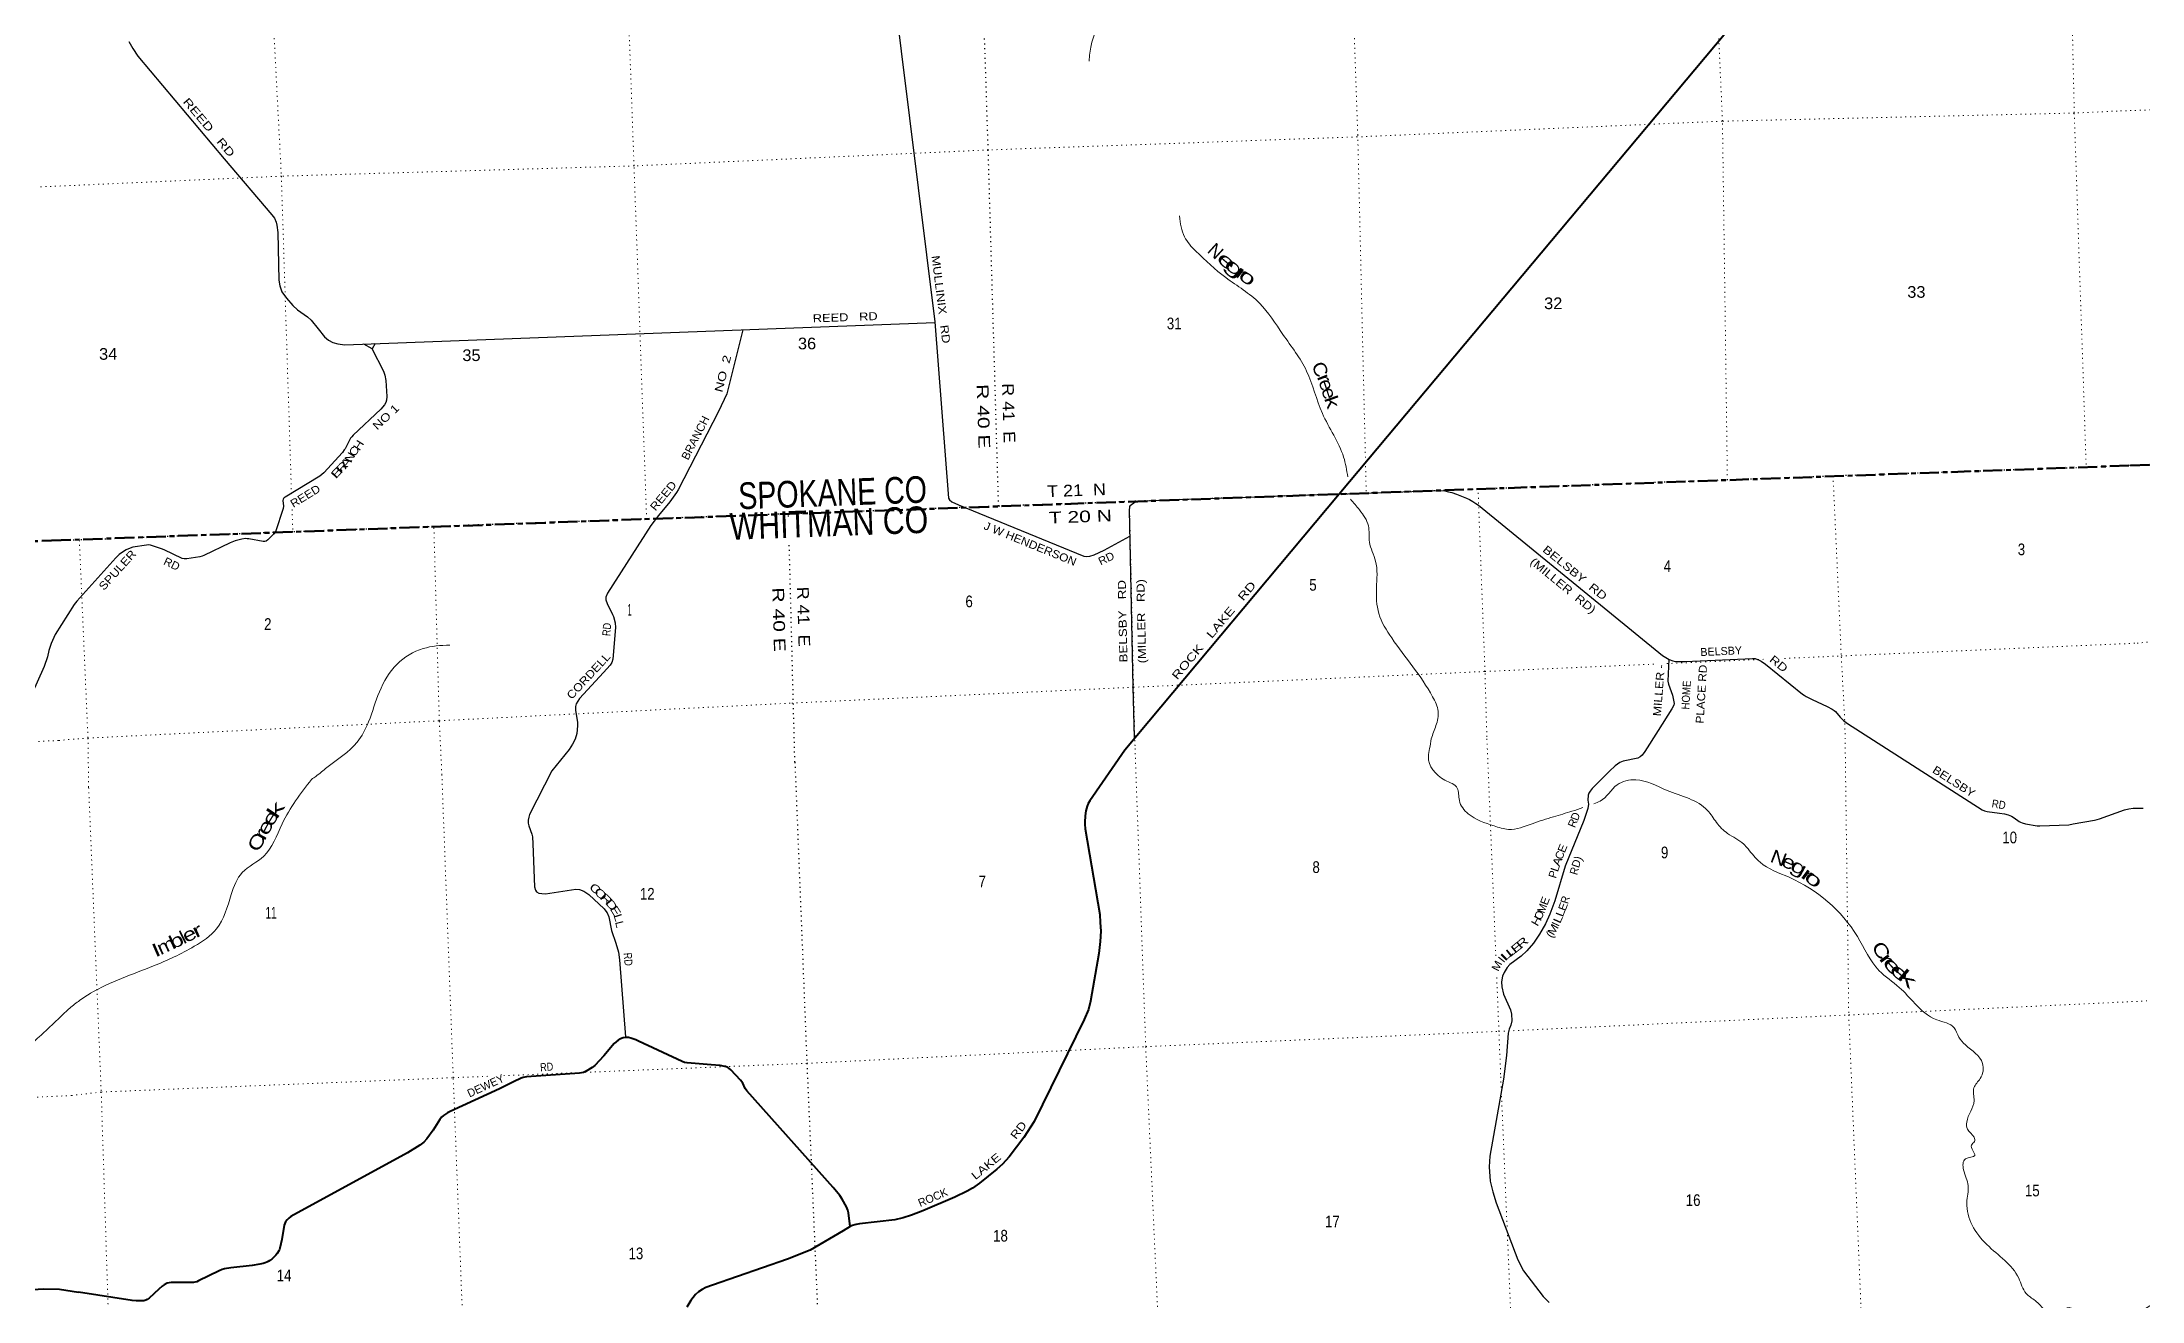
# Model space of a CAD drawing. Header units: feet. Extents: x 745759 to 1002271, y -170898 to 32007.
# Drawn here: x 810881 to 842379, y -84865 to -65991 of the extents above; entities that cross this region are included whole.
import ezdxf
from ezdxf.enums import TextEntityAlignment as Align

# ---------------------------------------------------------------- set-up
doc = ezdxf.new("R2010")
doc.units = ezdxf.units.FT
doc.header["$LTSCALE"] = 48
doc.linetypes.add('DOTTED', pattern=[1.5, 0.3, -1.2])
doc.linetypes.add('LONG_DASH_SHORT_DASH', pattern=[9.9, 6, -1.2, 1.5, -1.2])
for name, color, linetype, lineweight in [('11', 7, 'LONG_DASH_SHORT_DASH', 60), ('26', 7, 'Continuous', 40), ('29', 7, 'Continuous', 25), ('39', 7, 'Continuous', 13), ('6', 7, 'DOTTED', 25), ('7', 7, 'DOTTED', 13)]:
    doc.layers.add(name, color=color, linetype=linetype, lineweight=lineweight)
for name, color, linetype in [('12', 7, 'Continuous'), ('27', 7, 'Continuous'), ('30', 7, 'Continuous'), ('41', 7, 'Continuous')]:
    doc.layers.add(name, color=color, linetype=linetype)

msp = doc.modelspace()

# ---------------------------------------------------------------- linework, layer by layer
at = {"layer": '11'}
for p, q in [((842205.35, -72340.49), (873389, -71316.67)), ((811025.65, -73464.92), (842205.35, -72340.49))]:
    msp.add_line(p, q, dxfattribs=at)
msp.add_lwpolyline([(779839.27, -74501.08), (782151.85, -74408.95), (787525.64, -74196.95), (790455, -74091.28), (792891.88, -73997.34), (795429.92, -73917.47), (798300.07, -73840.38), (800726.66, -73791.19), (803709.78, -73721.65), (806129.06, -73640.51), (811024.84, -73464.95)], dxfattribs=at)
at = {"layer": '26'}
for points in [[(841627.72, -56794.69), (840950.71, -57582.95), (840895.22, -57656.25), (840848.61, -57731.76), (840788.68, -57831.71), (840759.82, -57889.46), (840733.18, -57967.2), (840678.58, -58132.9), (839843.06, -61303.54), (839808.69, -61402.05), (839790.93, -61450.91), (839759.86, -61502), (839657.75, -61637.48), (839579.44, -61741.52), (830338.94, -72768.47), (827123.01, -76606.12)], [(827123.01, -76606.12), (826596.68, -77367.91), (826572.42, -77408.35), (826555.35, -77447.33), (826538.73, -77518.92), (826528, -77593.8), (826521.22, -77684.76), (826522.56, -77718.47), (826527.06, -77787.39), (826744.84, -79069.12), (826753, -79190.81), (826761.08, -79320.25), (826753, -79476.65), (826734.28, -79656.3), (826608.64, -80367.98), (826577.83, -80493.28), (826510.75, -80642.86), (825762.74, -82176.93), (825608.74, -82416.22), (825389.35, -82701.8), (825285.59, -82813.71), (825200.7, -82890.56), (824941.98, -83100.9), (824838.22, -83172.36), (824758.72, -83219.55), (824574.51, -83310.93), (824090.37, -83516.18), (823923.28, -83580.9), (823795.27, -83620), (823673.15, -83646.84), (823143.09, -83706.29), (823094.58, -83717.08), (823015.75, -83740.64), (823003.28, -83748.17)], [(823003.28, -83748.17), (822978.02, -83545.14), (822968.59, -83503.34), (822946.39, -83454.17), (822881, -83337.5), (822847.71, -83285.56), (822747.28, -83165.42), (821453.16, -81715.98), (821428.42, -81681.79), (821390.69, -81602.24), (821358.78, -81553.21), (821213.5, -81402.02), (821184.53, -81377.08), (821167.01, -81364.94), (821134.67, -81350.11), (821121.87, -81348.08), (821054.49, -81335.95), (820916.49, -81322.6), (820558.63, -81294.15), (820516.85, -81288.76), (820482.84, -81275.02), (819826.27, -80968.53), (819786.2, -80951.87), (819710.39, -80926.73), (819675.36, -80917.3), (819641.41, -80916.53), (819596.53, -80920.67), (819555.43, -80934.82), (819520.4, -80955.05), (819464.09, -81003.73), (819309.54, -81188.61), (819173.43, -81333.25), (819132.39, -81364.51), (819044.07, -81422.24), (819003.65, -81441.11), (818945.02, -81452.19), (818147.29, -81506.89), (818099.42, -81516.3), (818068.5, -81524.71), (817951.12, -81578.87), (817740.47, -81685.83), (817005.35, -82024.91), (816962.23, -82046.49), (816902.48, -82083.18), (816873.3, -82108.51), (816846.35, -82143.56), (816747.62, -82304.36), (816655.01, -82432.1), (816606.5, -82483.33), (816546.6, -82529.8), (816362.58, -82645.54), (814615.38, -83596.91), (814581.26, -83621.29), (814555.66, -83648.26), (814534.1, -83676.57), (814514.68, -83726.77), (814480.5, -83942.12), (814447.85, -84075.66), (814442.46, -84091.84), (814433.37, -84113.07), (814409.12, -84152.17), (814390.25, -84176.44), (814353.87, -84214.19), (814328.27, -84237.11), (814297.28, -84258.68), (814272.68, -84274.54), (814254.16, -84284.3), (814230.24, -84292.74), (814199.92, -84302.18), (814149.06, -84313.96), (814033.37, -84334.69), (813714.43, -84368.26), (813616.13, -84384.75), (813583.8, -84392.84), (813539.05, -84411.01), (813229.83, -84565.06), (813202.46, -84576.21), (813171.47, -84584.3), (813152.61, -84586.99), (813103.97, -84589.29), (812819.71, -84588.93), (812788.11, -84591.71), (812758.47, -84599.8), (812714, -84624.07), (812684.36, -84645.64), (812632.91, -84688.68), (812488.98, -84823.61), (812456.82, -84844.36), (812436.42, -84854.63), (812409.48, -84861.37), (812344.85, -84863.89), (812292.25, -84864.06), (812231.75, -84859.28), (811428.98, -84734.63)], [(823003.28, -83748.17), (822898.75, -83811.29), (822404.53, -84103.32), (822062.28, -84240.83), (820937.26, -84627.19), (820836.49, -84664.99), (820780.95, -84694.6), (820727.05, -84729.66), (820683.93, -84770.11), (820611.17, -84859.1), (820551.88, -84958.87)], [(810664.47, -84700.42), (810902.59, -84681.77), (811141.36, -84688.11), (811428.98, -84734.67)]]:
    msp.add_lwpolyline(points, dxfattribs=at)
at = {"layer": '29'}
msp.add_line((815879.83, -70511.36), (815831.64, -70591.59), dxfattribs=at)
for points in [[(823640.61, -65118.78), (824270.71, -70185.94), (824477.55, -72830.09), (824492.95, -72856.2), (824527.44, -72884.78), (824627.28, -72931.55), (826508.47, -73697.44), (826550.86, -73704.76), (826595.06, -73699.23), (826664.47, -73677.48), (826810.87, -73607.38), (827199.28, -73399.9)], [(812182.61, -65984.02), (812242.22, -66087.15), (812316, -66205.25), (813612.8, -67742.28), (814329.74, -68583.98), (814366.39, -68632.77), (814393.37, -68692.69), (814405.06, -68737.8), (814416.26, -68847.35), (814432.68, -69558.7), (814447.21, -69648.02), (814479.64, -69735.59), (814547.32, -69832.12), (814645.38, -69940.13), (814711.42, -70007.76), (814865.23, -70111.08), (814916.08, -70158.48), (815023.44, -70290.99), (815119.59, -70412.62), (815178.49, -70462.52), (815244.63, -70494.79), (815319.37, -70517.8), (815424.39, -70528.47), (824271.96, -70195.99)], [(815704.37, -70517.95), (815829.84, -70588.06), (816000.9, -70923), (816022.36, -70987.69), (816035.51, -71067.13), (816052.74, -71304.16), (816046.69, -71361.59), (816037.55, -71396.76), (816018.22, -71431.31), (815962.53, -71496.01), (815545.86, -71887.38), (815527.91, -71908.11), (815508.23, -71931.06), (815427.09, -72089.15), (815414.66, -72107.11), (815388.41, -72145.59), (815108.04, -72449.84), (815050.05, -72499.56), (814529.75, -72813.87), (814512.78, -72824.37), (814503.11, -72836.81), (814497.58, -72846.48), (814493.15, -72863.71), (814501.73, -72950.13), (814496.92, -72984.75), (814381.25, -73332.42), (814355.33, -73368.88), (814266.94, -73455.94), (814243.46, -73472.53), (814223.13, -73477.69), (814197.88, -73478.06), (813982.42, -73437.98), (813956.18, -73436.6), (813932.69, -73436.02), (813877.46, -73444.89), (813779.4, -73469.76), (813701.73, -73499.18), (813308.43, -73690.89), (813284.95, -73699.18), (813248.48, -73710), (813054.3, -73740.64), (813014.25, -73740.64), (812984.18, -73734.01), (812711.1, -73604.85), (812674.49, -73591.4), (812510.14, -73536.12), (812479.75, -73530.59), (812445.79, -73531.95), (812242.2, -73565.14), (812202.24, -73577.41), (812145.52, -73603.84), (812087.51, -73639.77), (812040.55, -73674.32), (811989.9, -73722.68), (811403.85, -74372.24), (811365.15, -74422.62), (811076.13, -74875.71)], [(821391.96, -70304.22), (821151.82, -71263.81), (821029.63, -71530.94), (820424.07, -72706.95), (820398.83, -72746.13), (820297.01, -72883.85), (820125.75, -73091.15), (820014.54, -73237.14), (819360.59, -74254.79), (819338.5, -74312.83), (819335.73, -74329.41), (819335.73, -74354.29), (819356.23, -74406.9), (819437.72, -74573.51), (819454.51, -74605.81), (819475.77, -74699.33), (819482.13, -74766.12), (819443.45, -75244.29), (819428, -75292.89), (819402.02, -75335.5), (819304.1, -75440.92), (818940.86, -75834.2), (818893.76, -75913.17), (818882.71, -75954.63), (818881.96, -76006.05), (818913.1, -76192.33), (818913.38, -76241.18), (818904.81, -76355.4), (818879.42, -76440.38), (818838.52, -76515.71), (818785.92, -76597.37), (818530, -76917.99)], [(830338.94, -72768.47), (831834.58, -72714.33), (831921.15, -72721), (831977.75, -72732.1), (832025.48, -72745.43), (832096.48, -72770.5), (832246.27, -72830.19), (832290.19, -72849.27), (832341.24, -72878.14), (832387.86, -72908.13), (832428.35, -72934.81), (835187.39, -75188.93), (835234.14, -75219.73), (835288.76, -75246.82), (835342.91, -75269.71), (835378.43, -75278.59), (835410.05, -75280.27), (835525.85, -75278.26), (836536.69, -75231.64), (836574.33, -75233.61), (836611.88, -75246.34), (836636.48, -75255.82), (836664.23, -75271.37), (836732.09, -75319.5), (837285.22, -75766.12), (837310.75, -75783.89), (837341.82, -75801.66), (837432.83, -75848.3), (837655.78, -75954.98), (837733.06, -75994.34), (837761.91, -76012.11), (837780.01, -76027.96), (837852.36, -76111.4), (837901.76, -76160.92), (837962.64, -76208.04)], [(827267.61, -76422.04), (827248.09, -75655.57), (827192.56, -73002.23), (827202.87, -72939.66), (827274.69, -72884.38), (827512.15, -72864.5), (830341.81, -72765.05)], [(811076.13, -74875.71), (811019.5, -75007.52), (810984.61, -75112.13), (810964.28, -75205.67), (810914.17, -75351.68), (810446.37, -76390.78), (810424.67, -76450.13), (810359.72, -76748.99), (810262.79, -77212.25)], [(835280.11, -75243.17), (835268.7, -75573.24), (835276.68, -75617.88), (835336.05, -75783.3), (835359.94, -75905.61), (835354.33, -75932.56), (835326.35, -75987.66), (835120.1, -76312.93)], [(837962.64, -76208.04), (839981.86, -77503.75), (840014.78, -77517.77), (840055.21, -77525.86), (840240.05, -77549.73), (840316.63, -77563.61), (840370.53, -77578.44), (840419.71, -77597.5), (840463.51, -77621.59), (840537.62, -77675.52), (840557.16, -77685.64), (840583.64, -77696.42), (840631.95, -77710.58), (840803.76, -77740.92), (840845.85, -77742.2), (841279.43, -77724.74), (841346.48, -77713.97), (841664.15, -77656.65), (841707.27, -77647.21), (841741.96, -77636.38), (842116.58, -77501.34), (842182.27, -77486.09), (842246.56, -77478.93), (842396.34, -77478.2)], [(835120.1, -76312.93), (834923.98, -76629.52), (834879.77, -76684.8), (834849.38, -76709.68), (834815.12, -76725.28), (834595.22, -76773.26), (834547.81, -76793.9), (834476.42, -76842.37), (834390.64, -76920.91), (834131.09, -77182.39), (834100.7, -77221.09), (834080.51, -77253.47), (834070.31, -77281.91), (834067.28, -77354.86), (834075.84, -77417.36), (834066.83, -77481.99), (834007.53, -77659.78), (833727.44, -78346.33), (833573.22, -78864.67), (833495.69, -79067.7), (833432.15, -79208.68), (833342.11, -79363.73), (833249.81, -79498.94), (833152.26, -79615.06), (833067.48, -79695.21), (832896.83, -79820.44), (832854.76, -79863.84), (832810.55, -79941.24), (832788.45, -79996.53), (832773.56, -80081.36), (832777.4, -80154.1), (832802.91, -80267.9), (832907.26, -80499.65), (832919.78, -80566.14), (832926.59, -80665.51), (832912.27, -80727.85), (832887.92, -80789.91), (832871.45, -80848.44), (832848.74, -81184.25), (832802.44, -81539.11), (832597.83, -82694.57), (832586.23, -82854.79), (832602.33, -83070.09), (832642.03, -83230.86), (832691.84, -83395.59), (833017.76, -84248.15), (833100.22, -84415.26), (833396.27, -84797.52), (833487.41, -84889.49)], [(818530, -76917.99), (818192.39, -77573.95), (818180.8, -77613.7), (818172.51, -77657.93), (818172.51, -77699.4), (818180.97, -77739.84), (818228.75, -77867.17), (818236.05, -77906.72), (818240.91, -78014), (818266.44, -78658.63), (818280.51, -78708.63), (818299.59, -78730.5), (818331.88, -78749.06), (818376.94, -78758.14), (818430.63, -78759.45), (818888.03, -78691.8), (818943.26, -78697.69), (819006.82, -78719.44), (819082, -78773.15), (819310.71, -78987.59), (819338.34, -79020.76), (819358.94, -79047.18), (819382.54, -79106.45), (819422.61, -79311.12), (819488.2, -79500.32), (819526.2, -79637.21), (819541.44, -79750.53), (819635, -80906.44)]]:
    msp.add_lwpolyline(points, dxfattribs=at)
at = {"layer": '39'}
for points in [[(827504.32, -64827.56), (827021.75, -65455.67), (826780.37, -65691.57), (826615.52, -66041.08), (826587.55, -66277.41)], [(827941.81, -68599), (828015.84, -68910.21), (828186.79, -69125.03), (828636.82, -69522.63), (829143, -69907.18), (829493.63, -70374.99), (829847.73, -70923.38), (830084.6, -71558.41), (830404.38, -72214.21), (830466.33, -72511.42)], [(830507.51, -72844.61), (830642.06, -73006.46), (830775.17, -73244.11), (830791.62, -73487.75), (830883.3, -73772.45), (830896.6, -74177.41), (830931.61, -74557.82), (831125.43, -74925.47), (831739.15, -75806.12), (831821.59, -76024.46), (831789.19, -76238.69), (831715.07, -76438.36)], [(816996.75, -75030.8), (816597.08, -75083.91), (816206.7, -75318.29), (815942.34, -75731.97), (815779.3, -76182.24), (815607.65, -76489.53), (815155.4, -76866.06), (814988.69, -76999.91), (814922.5, -77045.2)], [(831715.07, -76438.36), (831693.3, -76582.35), (831674.36, -76702.09), (831922.7, -77056.72), (832108.57, -77175.37), (832139.66, -77364.01), (832273.38, -77561.18), (832659.75, -77743.47), (832875.98, -77794.45), (833231.25, -77711.4), (833551.77, -77605.35), (833828.74, -77523.02), (833993.8, -77469.44)], [(814922.5, -77045.2), (814480.63, -77714.16), (814206.23, -78198.05), (813885.25, -78439.35), (813719.32, -78772.11), (813497.92, -79286.45), (813165.44, -79548.33), (812552.66, -79842.2), (811609.58, -80252.56), (811426.02, -80374.02), (811277.94, -80488.16)], [(834156.25, -77410.04), (834250.53, -77373.06), (834507.08, -77125.94), (834784.27, -77051.67), (835254.37, -77210.86), (835862.73, -77510.53), (835996.03, -77691.57), (836163.02, -77855.28), (836404.18, -78014.38), (836470.41, -78088.76), (836650.39, -78288.35), (837086.08, -78513.32), (838109.56, -79399.97), (838436.39, -79913.33), (838738.24, -80165.18), (838973.56, -80407.23), (839299.27, -80650.17), (839561.45, -80768.18), (839631.43, -80909.04), (839730.93, -81026.66), (839987.27, -81304.32), (839953.05, -81529.55), (839858.3, -81668.09), (839859.4, -81861.81), (839749.37, -82182.53), (839760.27, -82291.14), (839859.82, -82410.78), (839865.54, -82475.17), (839820.72, -82527.19), (839869.01, -82682.94), (839731.85, -82736.17), (839701.94, -82896.66), (839770.52, -83136.47), (839751.14, -83391.46), (840050.85, -84018.79), (840530.1, -84524.81), (840640.5, -84751.05), (840775.9, -84859.35), (840854.16, -84933.31), (841028.11, -85056.41), (841315.06, -84971.71), (841380.5, -85092.55), (841393.68, -85287.87), (841368.08, -85528.97)], [(809064.31, -83807.41), (809112.98, -83788.31), (809315.03, -83556.16), (809528.07, -83097.98), (809803.81, -82256.79), (809885.03, -82002.99), (810060.23, -81779.26), (810327.44, -81506.74), (810580.04, -81154.08), (810843.86, -80901.82), (811027.64, -80728.68), (811277.94, -80488.16)], [(840647.88, -86138.48), (841133.84, -85714.74), (841385.65, -85516.22), (841564.47, -85443.37), (841827.99, -85460.41), (841951.11, -85407.67), (842194.05, -85177.17), (842497.02, -84938.52), (842670.09, -84851.54)]]:
    msp.add_spline(points, degree=3, dxfattribs=at)
at = {"layer": '6'}
for p, q in [((822078.24, -73103.06), (822077.24, -73064.53)), ((822173.47, -76786.15), (822089.09, -73522.88))]:
    msp.add_line(p, q, dxfattribs=at)
for points in [[(825229.14, -72949.65), (825073.37, -67609.23), (824901.9, -62316.47), (824679.91, -57012.46), (824463.57, -51575.32), (824431.28, -50138.04)], [(842205.35, -72340.49), (842988.36, -72312.31), (846981.36, -72178.7), (848362.99, -72134.73), (852398.98, -72008.87), (853625.18, -71964.86), (855265.72, -71911.73)], [(842205.35, -72340.49), (841542.11, -72368.99), (837744.75, -72498.37), (836159.98, -72556.67), (832419.53, -72694.58), (830742.59, -72753.61), (827190.84, -72879.14), (825229.14, -72949.65), (822077.24, -73064.53), (819949.01, -73141.14), (816758.36, -73254.91), (814642.51, -73333.83), (811432.25, -73457.58), (811025.65, -73464.92)], [(822173.47, -76786.15), (822353.1, -81302.4), (822584.31, -86640.93), (822823.64, -91983.21), (822992.16, -97305.76), (823159.23, -100921.23)]]:
    msp.add_lwpolyline(points, dxfattribs=at)
at = {"layer": '7'}
for p, q in [((814630.84, -72998.4), (814642.51, -73333.83)), ((835250.39, -75308.96), (836726.37, -75244.52)), ((832686.49, -79689.84), (832551.86, -76407.4))]:
    msp.add_line(p, q, dxfattribs=at)
for points in [[(813185.45, -31242.93), (813350.54, -35966.57), (813476.91, -41326.61), (813669.33, -46665.39), (813819.31, -51994.8), (814032.04, -57343.31), (814196.58, -62698.68), (814470.91, -68001.8), (814623.22, -72779.32)], [(819949.01, -73141.14), (819760.82, -67848.04), (819566.6, -62521.39), (819347.54, -57156.86), (819162.74, -51793.77), (819010.35, -46442.22), (818807.89, -41496.76)], [(836159.98, -72556.67), (836085.79, -67175.47), (835849.81, -61877.75), (835678.33, -56472.1), (835429.8, -51148.39), (835226.21, -45860.2), (835210.08, -45388.62)], [(829827.38, -46744.98), (829989.42, -51330.89), (830234.31, -56676.84), (830429.36, -62049.84), (830615.68, -67384.69), (830742.59, -72753.61)], [(841189.5, -59146.66), (841244.87, -61637.55), (841362.23, -67056.21), (841542.11, -72368.99)], [(856680.19, -66511.64), (852223.3, -66652.97), (846820.75, -66848.45), (842007.86, -67025.84)], [(842007.86, -67025.84), (841362.23, -67056.21), (836079.79, -67177.59), (830608.14, -67413.04), (825073.37, -67609.23), (819760.82, -67848.04), (814470.91, -68001.8), (810834.24, -68163.57)], [(832551.86, -76407.4), (832523.55, -75428.02), (832419.53, -72694.58)], [(837744.75, -72498.37), (837868.63, -75206.8), (837922.42, -76209.53)], [(827190.84, -72879.14), (827253.23, -75664.1), (827275.72, -76580.93)], [(816878.22, -76977.57), (816839.96, -76166.36), (816758.36, -73254.91)], [(811440.84, -73457.22), (811570.08, -76426.62), (811580.75, -77167.83)], [(842304.28, -75003.2), (843124.98, -74918.56), (848471.13, -74561.91), (853673.6, -74290.41)], [(837016.24, -75231.86), (837866.4, -75194.74), (842304.28, -75003.2)], [(811131.87, -76461.27), (811570.08, -76426.62), (816839.96, -76166.36), (822127.89, -75901.76), (827253.23, -75664.1), (832523.55, -75428.02), (835104.65, -75315.32)], [(837922.42, -76209.53), (837979.96, -80577.16), (838203.08, -85913.95), (838283.36, -86806.95)], [(790563.6, -77457.5), (795573.76, -77253.59), (800903.27, -76990.97), (806226.27, -76716.51), (811131.87, -76461.27)], [(827275.72, -76580.93), (827435.37, -81054.31), (827676.55, -86390.47), (827853, -91708.71), (828058.49, -97062.26), (828109.62, -98324.54)], [(811580.75, -77167.83), (811769.12, -81732.49), (811940.45, -87085.22), (812192.35, -92447.25), (812437.03, -97839.8), (812608.98, -103140.03), (812833.58, -107546.68)], [(818052.38, -105726.1), (817942.15, -102887.21), (817712.26, -97522.4), (817462.74, -92174.42), (817256.52, -86869.34), (817049.07, -81517.87), (816878.22, -76977.57)], [(832758.56, -81462.87), (832732.96, -80822.92), (832698.48, -79982.33)], [(817805.95, -81487.12), (822353.1, -81302.4), (827437.32, -81052.23), (832732.96, -80822.92), (837979.96, -80577.16), (842503.58, -80364.5)], [(811323.45, -81785.31), (811769.12, -81732.49), (817049.07, -81517.87), (817567.09, -81496.83)], [(833311.6, -94639.58), (833182.1, -91454.02), (832955.12, -86123.42), (832758.56, -81462.87)], [(782436.16, -83260.55), (785494.5, -83136.98), (790741.17, -82831.77), (795746.14, -82586.71), (801092.24, -82306.52), (806421.75, -82010.75), (811323.45, -81785.31)]]:
    msp.add_lwpolyline(points, dxfattribs=at)

# ---------------------------------------------------------------- texts
at = {"layer": '12'}
for s, width, p in [('SPOKANE CO', 0.8, (821332.2, -72996.56)), ('WHITMAN CO', 0.85, (821201.42, -73454.88))]:
    msp.add_text(s, height=400, rotation=2.065, dxfattribs=dict(at, width=width)).set_placement(p)
at = {"layer": '27'}
for s, rotation, width, p in [('ROCK   LAKE   RD', 50.037, 1.35, (827907.76, -75560.68)), ('RD', 3.923, 0.85, (818356.03, -81422.41)), ('RD', 52.468, 1.2, (825489.86, -82450.95)), ('LAKE', 39.611, 1.25, (824881.28, -83056.35))]:
    msp.add_text(s, height=120, rotation=rotation, dxfattribs=dict(at, width=width)).set_placement(p)
for s, rotation, p in [('DEWEY', 24.762, (817293.33, -81815.72)), ('ROCK', 22.974, (824052.83, -83458.27))]:
    msp.add_text(s, height=120, rotation=rotation, dxfattribs=at).set_placement(p)
at = {"layer": '30'}
for s, rotation, width, p in [('REED   RD', 310.154, 1.35, (813339.25, -67309.49)), ('MULLINIX   RD', 277.088, 1.2, (824304.71, -69857.13)), ('REED   RD', 2.152, 1.2, (822930.17, -70176.37)), ('NO  2', 75.95, 1.35, (821151.48, -70976.87)), ('NO 1', 43.207, 1.25, (816080, -71656.41)), ('BRANCH', 62.755, 1.05, (820733.84, -71951.95)), ('C', 60.831, 1.2, (815612.76, -72155.49)), ('H', 58.207, 1.25, (815680, -72067.44)), ('B', 47.339, 1.75, (815348.4, -72481.38)), ('R', 47.339, 1.6, (815423.22, -72403.99)), ('A', 51.339, 1.65, (815485.35, -72334.2)), ('N', 58.831, 1.25, (815548.34, -72248.2)), ('REED', 31.486, 1.1, (814860.61, -72849.4)), ('REED', 50.438, 1.15, (820245.28, -72832.15)), ('J W HENDERSON', 337.847, 1.1, (825680.33, -73568.26)), ('SPULER', 47.942, 1.15, (812056.32, -73947.62)), ('RD', 25.586, 1.05, (826869.78, -73786.7)), ('RD', 334.687, 1.05, (812802.49, -73869.31)), ('BELSBY   RD', 91.199, 1.25, (827148.73, -74673.27)), ('(MILLER   RD)', 91.199, 1.2, (827428.58, -74673.25)), ('RD', 85.375, 0.85, (819410.79, -74802.07)), ('CORDELL', 47.274, 1.15, (819122.07, -75534.88)), ('MILLER -', 85.622, 1.15, (835192.26, -75714.13)), ('HOME', 86.622, 0.9, (835600.4, -75784.03)), ('PLACE RD', 86.622, 1.1, (835829.12, -75770.56)), ('R', 67.806, 1.05, (833894.42, -77723.96)), ('E', 67.806, 1.15, (833741.34, -78100.82)), ('L', 71.431, 1.2, (833632.57, -78391.18)), ('A', 67.806, 1.2, (833663.58, -78299.43)), ('C', 67.806, 1.05, (833700.08, -78203.97)), ('R', 73.431, 0.95, (833921.29, -78434.67)), ('C', 324.457, 1.4, (819144.01, -78733.75)), ('O', 316.844, 1.55, (819219.53, -78806.14)), ('R', 316.844, 1.6, (819304.35, -78885.66)), ('D', 310.844, 1.55, (819378.15, -78966.16)), ('E', 301.711, 1.4, (819432.06, -79047.79)), ('O', 65.739, 1.05, (833391.36, -79104.5)), ('E', 69.1, 1.1, (833479.02, -78887.11)), ('L', 69.1, 1.25, (833710.64, -79065.44)), ('E', 69.1, 1.1, (833750.08, -78973.41)), ('R', 73.431, 0.95, (833783.52, -78866.56)), ('L', 288.077, 1.2, (819468.7, -79136.5)), ('L', 284.077, 1.1, (819487.57, -79233.36)), ('H', 59.856, 1.2, (833346.65, -79197.38)), ('(', 59.856, 1.1, (833548.01, -79407.44)), ('M', 59.856, 1.2, (833594.98, -79326.55)), ('L', 65.739, 1.35, (833673.45, -79161.22)), ('RD', 274.627, 0.85, (819613.19, -79746.98)), ('L', 43.892, 2.05, (832887.85, -79719.58)), ('L', 38.273, 1.8, (832956.28, -79670.5)), ('E', 39.273, 1.6, (833037.23, -79608.06)), ('R', 40.392, 1.5, (833122.47, -79538.97)), ('M', 62.713, 1.1, (832754.84, -79867.54)), ('I', 52.265, 1.15, (832819.83, -79782.95))]:
    msp.add_text(s, height=120, rotation=rotation, dxfattribs=dict(at, width=width)).set_placement(p, align=Align.CENTER)
for s, rotation, width, p in [('BELSBY  RD', 320.751, 1.25, (833377.83, -73620.14)), ('(MILLER  RD)', 320.751, 1.2, (833189.45, -73803.21)), ('RD', 321.081, 1.25, (836779.72, -75267.93)), ('BELSBY', 327.312, 1.15, (839223.58, -76934)), ('RD', 351.142, 0.9, (840118.15, -77463.33))]:
    msp.add_text(s, height=120, rotation=rotation, dxfattribs=dict(at, width=width)).set_placement(p)
msp.add_text('BELSBY', height=120, rotation=2.641, dxfattribs=at).set_placement((835757.37, -75197.51))
for s, rotation, p in [('D', 70.054, (833935.68, -77621.07)), ('P', 73.431, (833602.54, -78485.58)), ('D', 71.306, (833949.54, -78325.73)), (')', 68.806, (833979.09, -78249.2)), ('M', 69.1, (833435.87, -79000.09)), ('I', 65.739, (833637.55, -79239.67))]:
    msp.add_text(s, height=120, rotation=rotation, dxfattribs=at).set_placement(p, align=Align.CENTER)
at = {"layer": '41'}
msp.add_text('N', height=200, rotation=317.706, dxfattribs=at).set_placement((828416.57, -69198.87), align=Align.CENTER)
for s, rotation, width, p in [('e', 319.377, 1.85, (828586.45, -69348.38)), ('g', 319.377, 2, (828707.18, -69446.71)), ('r', 322.871, 1.9, (828820.42, -69535.55)), ('o', 325.346, 1.6, (828908.14, -69596.96)), ('C', 292.604, 1.15, (829960.91, -70936.04)), ('r', 291.44, 1.4, (830022.69, -71066.46)), ('e', 288.239, 1.15, (830051.37, -71160.04)), ('e', 288.239, 1.15, (830092.53, -71284.96)), ('k', 288.778, 1.35, (830137.64, -71418.65)), ('k', 56.554, 1.8, (814466.88, -77553.54)), ('r', 61.776, 1.6, (814250.3, -77916.65)), ('e', 61.776, 1.45, (814311.25, -77808.07)), ('e', 58.813, 1.5, (814387.57, -77674.79)), ('C', 59.075, 1.35, (814184.16, -78040.32)), ('N', 338.886, 1.2, (836894.5, -78316.71)), ('e', 336.087, 1.3, (837040.74, -78374.89)), ('g', 331.454, 1.55, (837184.99, -78448.55)), ('r', 323.712, 1.9, (837310.05, -78551.22)), ('o', 323.712, 1.7, (837396.24, -78618.26)), ('l', 26.181, 1.1, (813037.47, -79503.45)), ('e', 26.181, 1.35, (813132.85, -79456.55)), ('r', 26.181, 1.55, (813252.97, -79397.51)), ('I', 23.401, 1.5, (812631.56, -79695.56)), ('m', 25.059, 1.2, (812781.9, -79625.33)), ('b', 25.059, 1.4, (812936.69, -79552.96)), ('C', 301.857, 1.35, (838381.61, -79661.28)), ('r', 305.8, 1.85, (838471.45, -79798.2)), ('e', 312.3, 1.95, (838568.94, -79910.41)), ('e', 318.845, 1.9, (838679.94, -80013.88)), ('k', 319.722, 2.05, (838793.54, -80107.79))]:
    msp.add_text(s, height=200, rotation=rotation, dxfattribs=dict(at, width=width)).set_placement(p, align=Align.CENTER)
at = {"layer": '6'}
for s, rotation, width, p in [('R 40 E', 271.671, 1.35, (824900.73, -71122.55)), ('R 41  E', 271.671, 1.15, (825279.94, -71108.74)), ('T 21  N', 2.065, 1.15, (825959.85, -72814.63)), ('T 20 N', 2.065, 1.35, (825984.06, -73210.24)), ('R 40 E', 271.481, 1.35, (821835.34, -74169.3)), ('R 41  E', 271.481, 1.15, (822205.58, -74159.1))]:
    msp.add_text(s, height=175, rotation=rotation, dxfattribs=dict(at, width=width)).set_placement(p)
at = {"layer": '7'}
for s, width, p in [('32', 1.05, (833410.79, -69995.53)), ('33', 1.05, (838857.68, -69824.81)), ('31', 0.85, (827752.17, -70297.61)), ('36', 1.05, (822218.96, -70597.99)), ('34', 1.05, (811736.57, -70754.65)), ('35', 1.05, (817185.65, -70773.62)), ('3', 0.85, (840514.82, -73684.52)), ('4', 0.85, (835204.51, -73935.39)), ('6', 0.85, (824731.33, -74464.87)), ('5', 0.85, (829888.64, -74216.51)), ('2', 0.85, (814212.45, -74803.62)), ('1', 0.4, (819664.34, -74588.67))]:
    msp.add_text(s, height=175, dxfattribs=dict(at, width=width)).set_placement(p)
for s, width, p in [('9', 0.85, (835218.38, -78228.77)), ('10', 0.85, (840393.62, -78003.67)), ('8', 0.85, (829991.32, -78447.82)), ('12', 0.85, (819958.99, -78848.32)), ('7', 0.85, (824983.05, -78665.47)), ('11', 0.65, (814316.15, -79131.98)), ('15', 0.85, (840733.16, -83297.13)), ('16', 0.85, (835646.1, -83440.59)), ('17', 0.85, (830235.51, -83761.36)), ('13', 0.85, (819789.08, -84239.54)), ('18', 0.85, (825257.17, -83974.41)), ('14', 0.85, (814512.63, -84569.25))]:
    msp.add_text(s, height=175, dxfattribs=dict(at, width=width)).set_placement(p, align=Align.CENTER)

doc.saveas('drawing.dxf')
